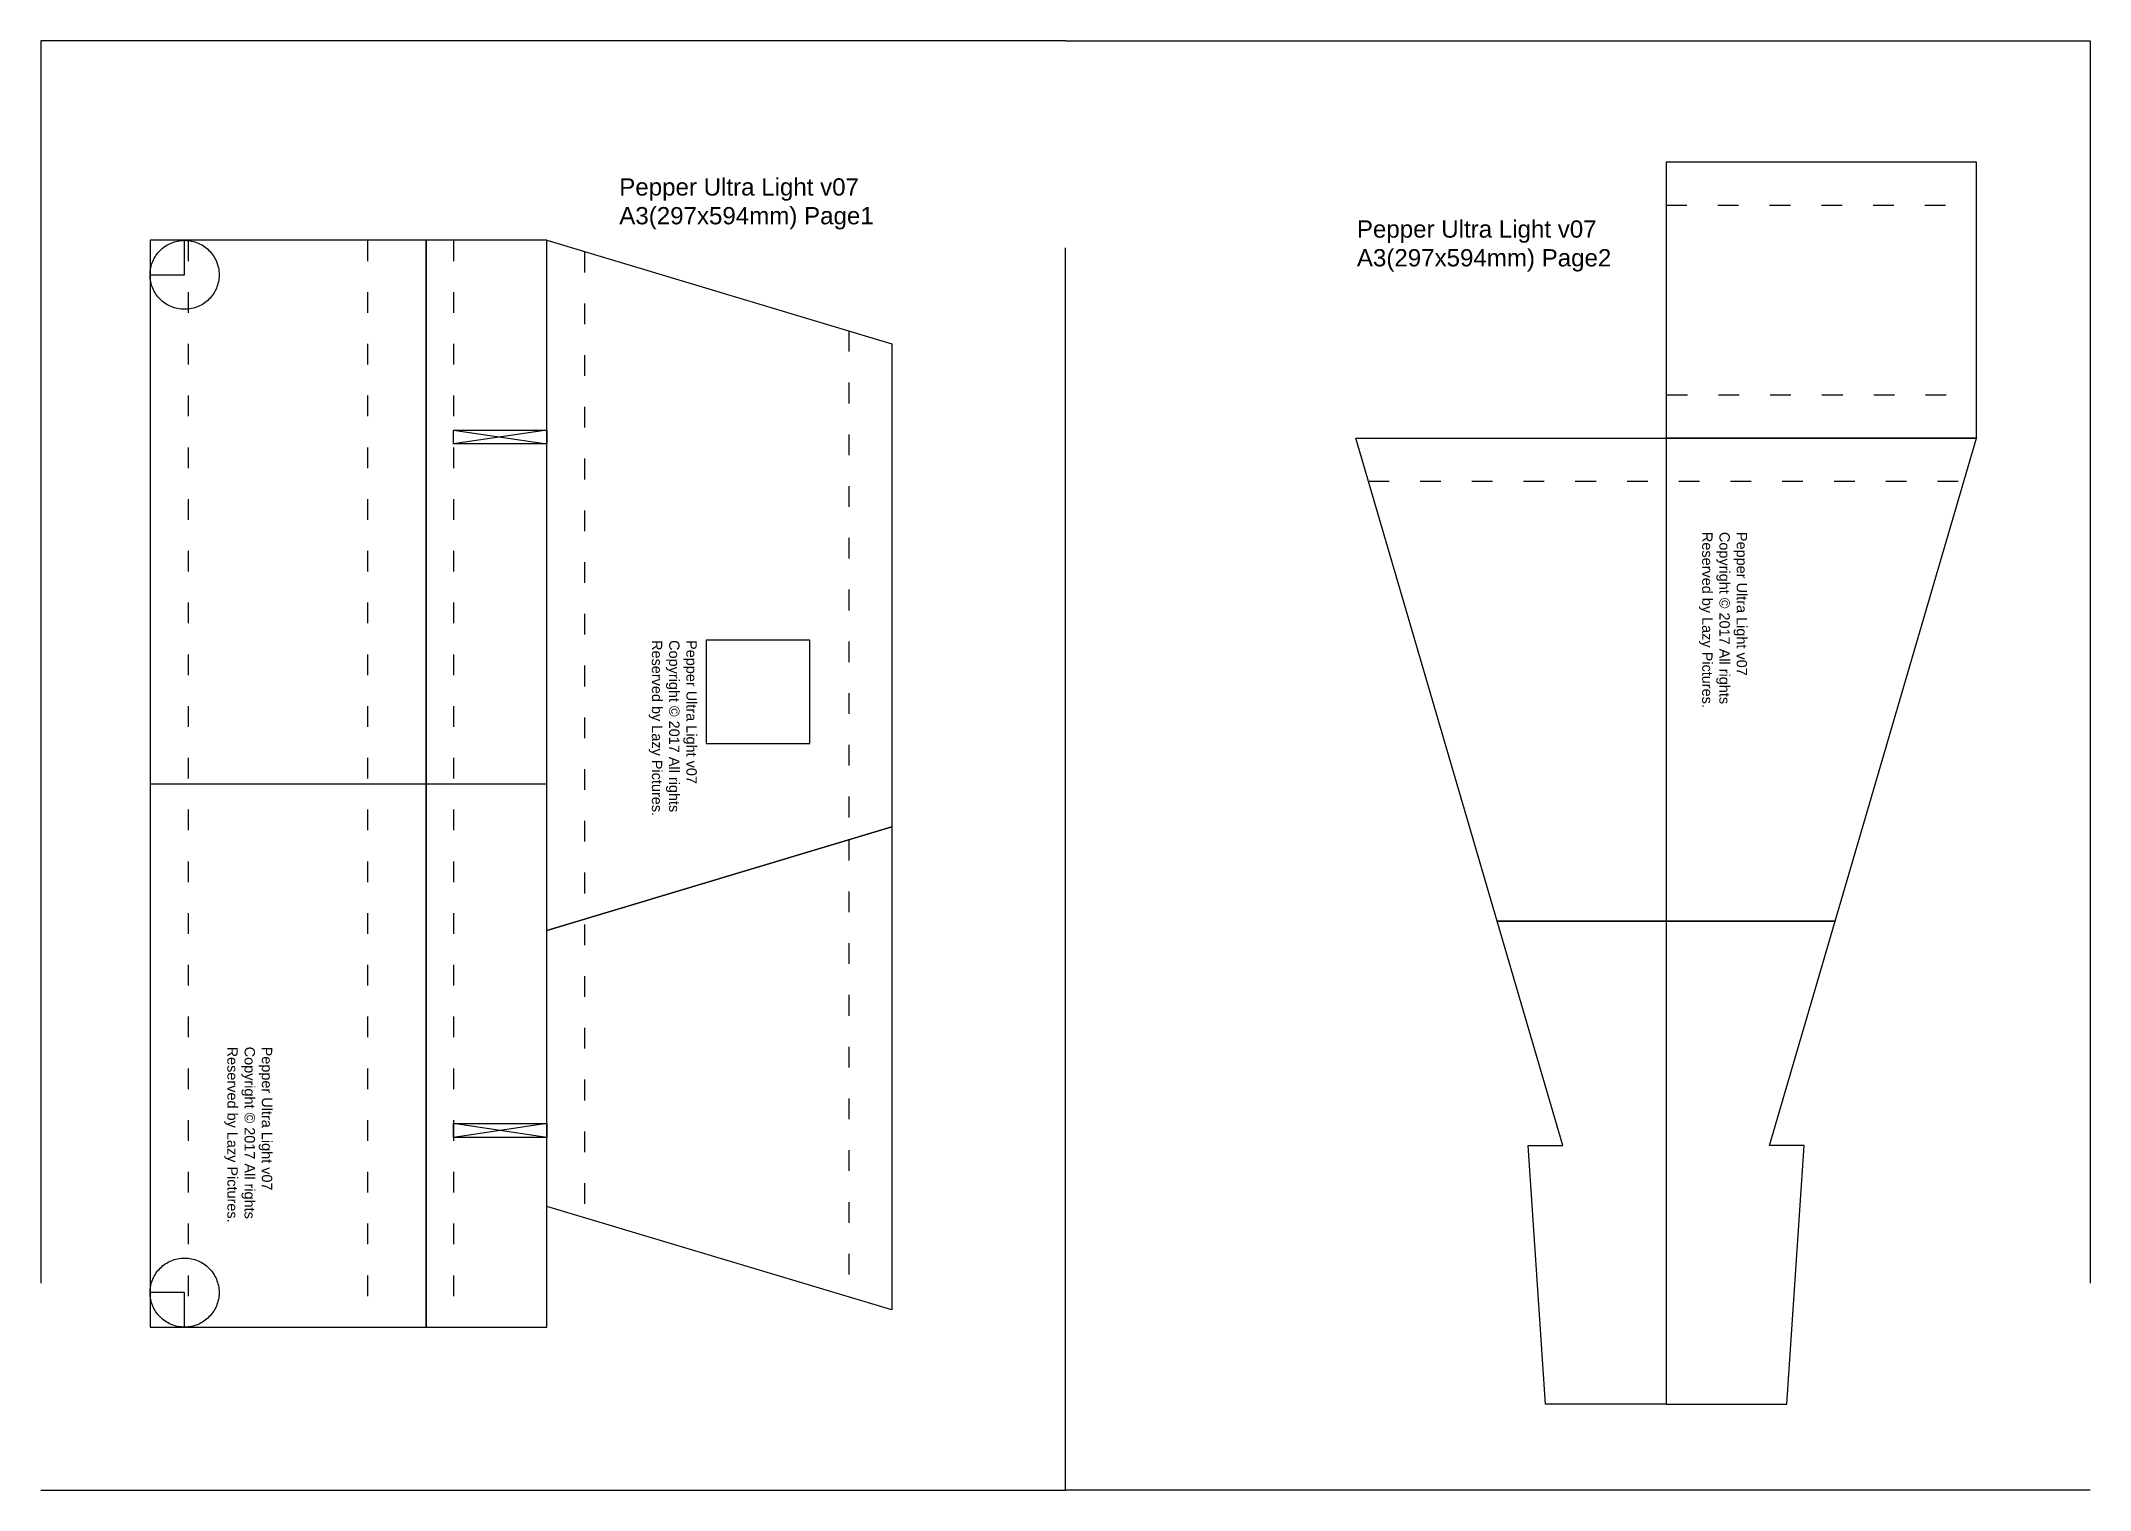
# Model space of a CAD drawing. Header units: inches. Extents: x 0 to 594, y 0 to 420.
import ezdxf

# ---------------------------------------------------------------- set-up
doc = ezdxf.new("R2010")
doc.units = ezdxf.units.IN
doc.header["$MEASUREMENT"] = 0
doc.linetypes.add('ACAD_ISO03W100', pattern=[30, 12, -18])
doc.styles.get("Standard").update_dxf_attribs({"font": 'Arial.ttf'})

msp = doc.modelspace()

# ---------------------------------------------------------------- linework, layer by layer
at = {"linetype": 'ACAD_ISO03W100', "ltscale": 0.5, "transparency": 33554574}
for p, q in [((471.13, 372.42), (560.56, 372.42)), ((42.63, 362.22), (42.63, 47.22)), ((94.63, 362.22), (94.63, 47.22)), ((119.63, 362.22), (119.63, 47.22)), ((157.57, 358.94), (157.57, 78.94)), ((234.15, 335.97), (234.15, 188.48)), ((471.3, 317.4), (561.3, 317.4)), ((384.79, 292.4), (557.47, 292.4)), ((234.17, 188.48), (234.17, 55.96))]:
    msp.add_line(p, q, dxfattribs=at)
for p, q in [((119.63, 307.22), (146.63, 303.22)), ((146.63, 307.22), (119.63, 303.22)), ((146.63, 106.22), (119.63, 102.22)), ((146.63, 102.22), (119.63, 106.22))]:
    msp.add_line(p, q)
at = {"color": 1, "linetype": 'ACAD_ISO03W100', "ltscale": 30, "transparency": 33554574}
msp.add_line((31.63, 204.72), (146.63, 204.72), dxfattribs=at)
at = {"linetype": 'ACAD_ISO03W100', "ltscale": 30, "transparency": 33554574}
for points in [[(297, 0), (297, 420), (0, 420), (0, 0)], [(297, 0), (297, 420), (594, 420), (594, 0)]]:
    msp.add_lwpolyline(points, close=True, dxfattribs=at)
at = {"ltscale": 20}
msp.add_lwpolyline([(471.13, 384.9), (471.13, 304.9), (561.13, 304.9), (561.13, 384.9)], close=True, dxfattribs=at)
for points in [[(31.63, 362.22), (31.63, 47.22), (111.63, 47.22), (111.63, 362.22)], [(51.63, 362.22), (51.63, 362.22), (51.63, 362.22), (51.63, 362.22)], [(111.63, 362.22), (111.63, 47.22), (146.63, 47.22), (146.63, 362.22)], [(146.63, 307.22), (146.63, 303.22), (119.63, 303.22), (119.63, 307.22)], [(146.63, 106.22), (146.63, 102.22), (119.63, 102.22), (119.63, 106.22)]]:
    msp.add_lwpolyline(points, close=True)
at = {"color": 1, "linetype": 'ACAD_ISO03W100', "ltscale": 30, "transparency": 33554574}
for points in [[(31.63, 352.22), (41.63, 352.22), (41.63, 362.22), (31.63, 362.22)], [(31.63, 47.22), (41.63, 47.22), (41.63, 57.22), (31.63, 57.22)]]:
    msp.add_lwpolyline(points, close=True, dxfattribs=at)
at = {"linetype": 'ACAD_ISO03W100', "ltscale": 30, "transparency": 33554687}
for points in [[(146.63, 362.22), (246.63, 332.22), (246.63, 192.22), (146.63, 162.22), (146.63, 362.22)], [(381.13, 304.9), (471.13, 304.9), (471.13, 164.9), (422.11, 164.9), (381.13, 304.9)], [(561.13, 304.9), (471.13, 304.9), (471.13, 164.9), (520.16, 164.9), (561.13, 304.9)], [(146.63, 82.22), (146.63, 162.22), (246.63, 192.22), (246.63, 52.22), (146.63, 82.22)], [(422.11, 164.9), (471.13, 164.9), (471.13, 24.9), (436.13, 24.9), (431.13, 99.9), (441.13, 99.9), (422.11, 164.9)], [(520.16, 164.9), (471.13, 164.9), (471.13, 24.9), (506.13, 24.9), (511.13, 99.9), (501.13, 99.9), (520.16, 164.9)]]:
    msp.add_lwpolyline(points, dxfattribs=at)
at = {"linetype": 'ACAD_ISO03W100', "ltscale": 30, "transparency": 33554600}
msp.add_lwpolyline([(192.88, 246.35), (192.88, 216.35), (222.88, 216.35), (222.88, 246.35)], close=True, dxfattribs=at)
at = {"linetype": 'ACAD_ISO03W100', "ltscale": 30, "transparency": 33554687}
for centre in [(41.63, 352.22), (41.63, 57.22)]:
    msp.add_circle(centre, 10, dxfattribs=at)

# ---------------------------------------------------------------- texts
at = {"linetype": 'ACAD_ISO03W100', "ltscale": 20, "transparency": 33554574, "char_height": 5, "attachment_point": 1}
for s, width, heights, insert in [('{\\fArial|b0|i0|c129|p0;P}epper Ultra Light v07\\PA3(297{\\fArial|b0|i0|c129|p0;x}594mm) Page1', 84.8674, [17.04], (167.64, 380.2)), ('{\\fArial|b0|i0|c129|p0;P}epper Ultra Light v07\\PA3(297{\\fArial|b0|i0|c129|p0;x}594mm) Page2', 76.2309, [18.55], (381.47, 368))]:
    msp.add_mtext_dynamic_manual_height_columns(s, width=width, gutter_width=1, heights=heights, dxfattribs=dict(at, insert=insert))
at = {"linetype": 'ACAD_ISO03W100', "transparency": 33554574, "char_height": 3, "attachment_point": 1, "rotation": 270}
for insert in [(494.57, 277.7), (190.1, 246.35), (67.02, 128.5)]:
    msp.add_mtext_dynamic_manual_height_columns('Pepper Ultra Light v07\\PCopyright © 2017 All rights Reserved by Lazy Pictures.', width=52.4576, gutter_width=1, heights=[16.38], dxfattribs=dict(at, insert=insert))

doc.saveas('drawing.dxf')
